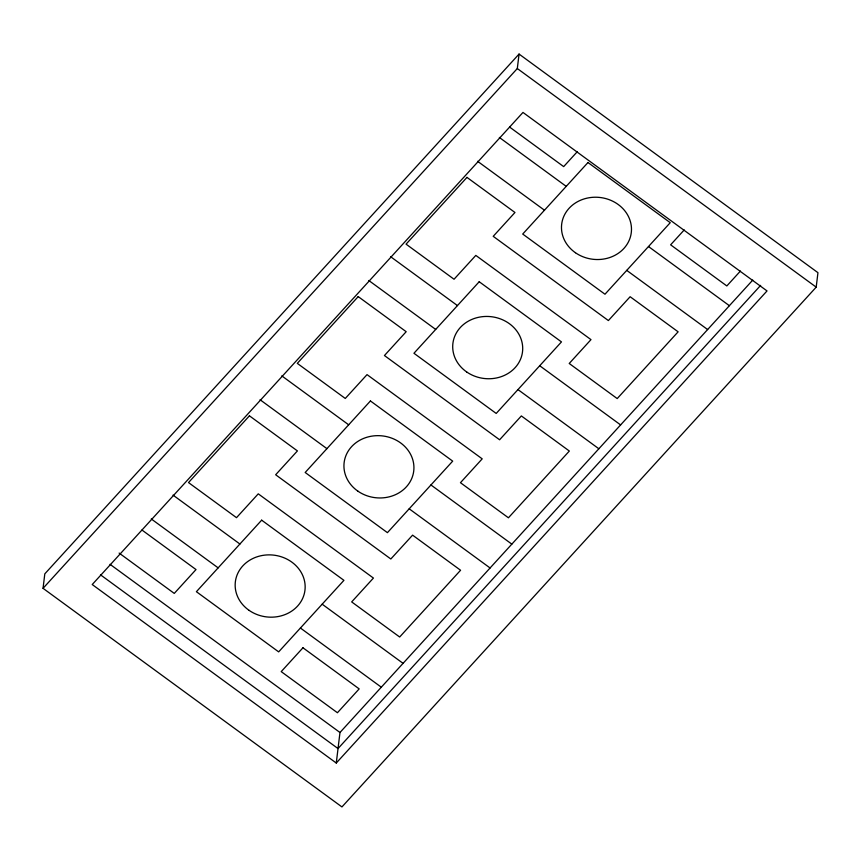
<?xml version="1.0" encoding="UTF-8"?>
<svg xmlns="http://www.w3.org/2000/svg" width="861" height="861" viewBox="0 0 861 861"><rect width="100%" height="100%" fill="white"/><g stroke="black" fill="none" stroke-linecap="round" stroke-linejoin="round"><path stroke-width="1.29" d="M43.05 588.321L44.804 573.856L519.054 54.071L817.95 272.679L816.196 287.144L341.946 806.929L43.05 588.321L517.31 68.536L519.054 54.071M336.274 763.029L767.022 290.932L522.971 112.436L92.224 584.533L336.274 763.029L339.977 732.496L752.751 280.094M577.268 151.708L563.675 166.614L509.626 127.084M684.215 229.93L670.622 244.825L726.835 285.949L740.428 271.043M760.629 285.389L338.029 748.564L100.489 574.825M517.31 68.536L816.196 287.144M499.358 137.459L566.226 186.363M648.494 246.537L729.385 305.698M477.597 161.298L544.475 210.213M626.733 270.376L707.634 329.548M390.582 256.675L457.449 305.58M539.718 365.753L620.609 424.914M368.82 280.514L435.698 329.429M517.967 389.592L598.858 448.764M281.805 375.891L348.673 424.796M430.941 484.969L511.832 544.13M260.054 399.73L326.922 448.646M409.19 508.808L490.081 567.98M173.029 495.107L239.907 544.023M322.165 604.185L403.066 663.347M151.278 518.957L218.145 567.862M300.414 628.024L381.305 687.196M141.968 530.032L196.017 569.562L174.266 593.412L119.13 553.085M110.025 564.31L339.977 732.496M249.432 415.82L188.516 482.58L236.506 517.676L258.257 493.837L373.426 578.065L351.675 601.914L399.665 637.011L460.57 570.251L412.591 535.155L390.829 558.993L275.66 474.755L297.422 450.916L249.432 415.82M358.208 296.604L297.293 363.364L345.283 398.46L367.034 374.621L482.203 458.848L460.452 482.698L508.431 517.795L569.347 451.035L521.357 415.938L499.606 439.777L384.436 355.539L406.188 331.7L358.208 296.604M466.974 177.388L406.069 244.147L454.048 279.244L475.81 255.405L590.98 339.632L569.218 363.482L617.208 398.578L678.124 331.819L630.134 296.722L608.383 320.561L493.213 236.323L514.964 212.484L466.974 177.388M261.658 520.173L196.394 591.701L278.663 651.874L343.926 580.346L261.658 520.173M370.434 400.957L305.171 472.485L387.428 532.658L452.692 461.13L370.434 400.957M479.211 281.741L413.947 353.268L496.205 413.441L561.469 341.903L479.211 281.741M587.977 162.525L522.713 234.052L604.982 294.225L670.245 222.687L587.977 162.525M302.964 647.784L281.213 671.623L337.426 712.736L359.177 688.897L302.964 647.784M249.13 610.384A35.053 31.093 6.9 0 0 304.902 590.668A35.053 31.093 6.9 0 0 256.438 557.024A35.053 31.093 6.9 0 0 249.13 610.384M357.907 491.168A35.053 31.093 6.9 0 0 413.678 471.451A35.053 31.093 6.9 0 0 365.215 437.808A35.053 31.093 6.9 0 0 357.907 491.168M466.673 371.952A35.053 31.093 6.9 0 0 522.455 352.235A35.053 31.093 6.9 0 0 473.991 318.592A35.053 31.093 6.9 0 0 466.673 371.952M575.449 252.736A35.053 31.093 6.9 0 0 631.231 233.019A35.053 31.093 6.9 0 0 582.768 199.375A35.053 31.093 6.9 0 0 575.449 252.736"/></g></svg>
